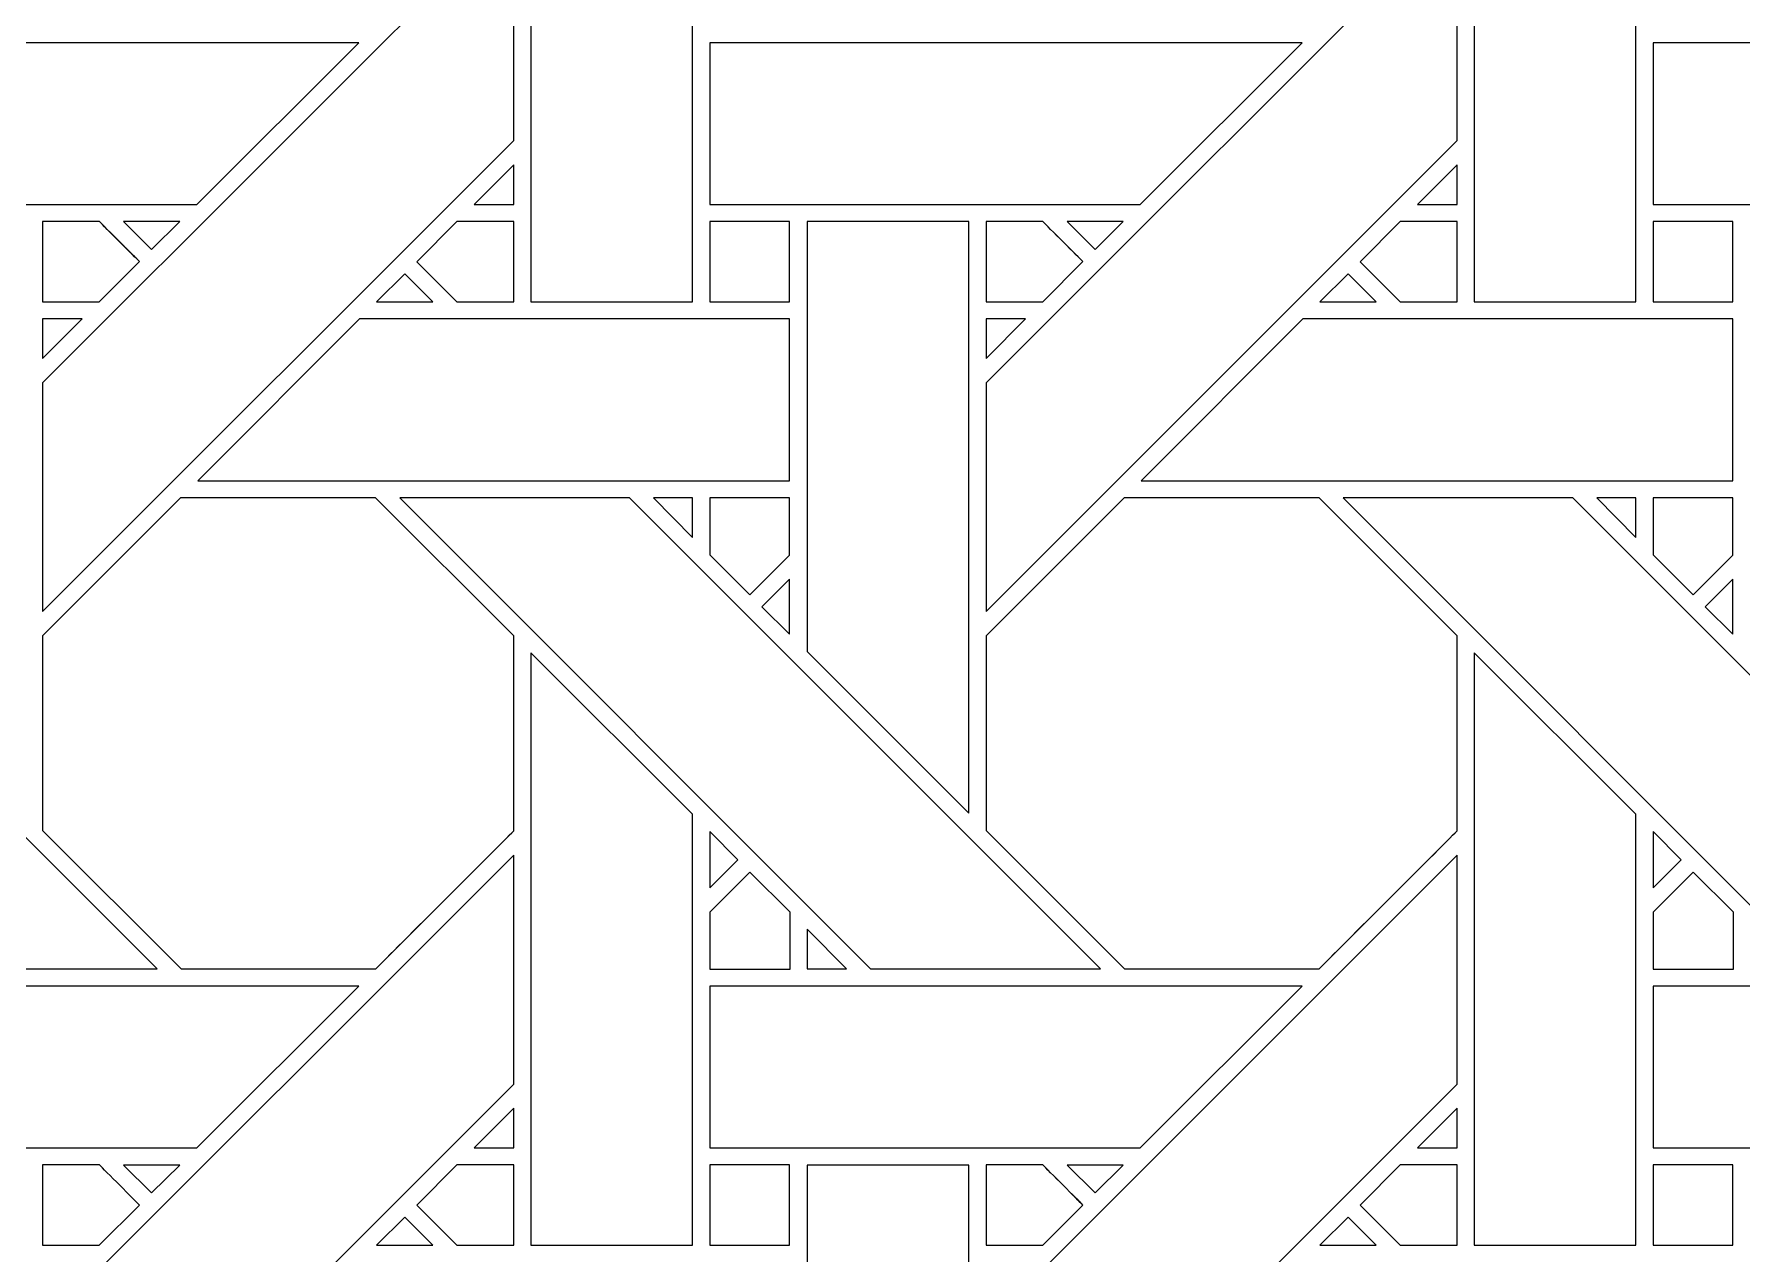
# Model space of a CAD drawing. Header units: inches. Extents: x 6.4 to 18.4, y 3.1 to 15.1.
# Drawn here: x 13.561 to 15.278, y 10.943 to 12.17 of the extents above; entities that cross this region are included whole.
import ezdxf

# ---------------------------------------------------------------- set-up
doc = ezdxf.new("R2010")
doc.units = ezdxf.units.IN
doc.header["$MEASUREMENT"] = 0
doc.layers.add('Design', color=7, linetype='Continuous', lineweight=0)

msp = doc.modelspace()

# ---------------------------------------------------------------- linework, layer by layer
at = {"layer": 'Design'}
for points, knots in [([(12.3829, 15.0948), (9.0691, 15.0948), (6.3829, 12.4085), (6.3829, 9.0948), (6.3829, 5.7811), (9.0691, 3.0948), (12.3829, 3.0948), (15.6966, 3.0948), (18.3829, 5.7811), (18.3829, 9.0948), (18.3829, 12.4085), (15.6966, 15.0948), (12.3829, 15.0948)], [0, 0, 0, 0, 1, 1, 1, 2, 2, 2, 3, 3, 3, 4, 4, 4, 4]), ([(12.3829, 14.3629), (9.4733, 14.3629), (7.1147, 12.0043), (7.1147, 9.0948), (7.1147, 6.1852), (9.4733, 3.8266), (12.3829, 3.8266), (15.2924, 3.8266), (17.651, 6.1852), (17.651, 9.0948), (17.651, 12.0043), (15.2924, 14.3629), (12.3829, 14.3629)], [0, 0, 0, 0, 1, 1, 1, 2, 2, 2, 3, 3, 3, 4, 4, 4, 4]), ([(14.0599, 11.9006), (14.0599, 11.9006), (14.0599, 12.4964), (14.0599, 12.4964), (14.0599, 12.4964), (14.2227, 12.3343), (14.2227, 12.3343), (14.2227, 12.3343), (14.2227, 11.9006), (14.2227, 11.9006), (14.2227, 11.9006), (14.0599, 11.9006), (14.0599, 11.9006)], [0, 0, 0, 0, 1, 1, 1, 2, 2, 2, 3, 3, 3, 4, 4, 4, 4]), ([(15.0087, 11.9006), (15.0087, 11.9006), (15.0087, 12.4964), (15.0087, 12.4964), (15.0087, 12.4964), (15.1714, 12.3343), (15.1714, 12.3343), (15.1714, 12.3343), (15.1714, 11.9006), (15.1714, 11.9006), (15.1714, 11.9006), (15.0087, 11.9006), (15.0087, 11.9006)], [0, 0, 0, 0, 1, 1, 1, 2, 2, 2, 3, 3, 3, 4, 4, 4, 4]), ([(14.0428, 12.0628), (14.0428, 12.0628), (13.5691, 11.5892), (13.5691, 11.5892), (13.5691, 11.5892), (13.5691, 11.8193), (13.5691, 11.8193), (13.5691, 11.8193), (14.0428, 12.2929), (14.0428, 12.2929), (14.0428, 12.2929), (14.0428, 12.0628), (14.0428, 12.0628)], [0, 0, 0, 0, 1, 1, 1, 2, 2, 2, 3, 3, 3, 4, 4, 4, 4]), ([(14.9915, 12.0628), (14.9915, 12.0628), (14.5179, 11.5892), (14.5179, 11.5892), (14.5179, 11.5892), (14.5179, 11.8193), (14.5179, 11.8193), (14.5179, 11.8193), (14.9915, 12.2929), (14.9915, 12.2929), (14.9915, 12.2929), (14.9915, 12.0628), (14.9915, 12.0628)], [0, 0, 0, 0, 1, 1, 1, 2, 2, 2, 3, 3, 3, 4, 4, 4, 4]), ([(13.887, 12.1613), (13.887, 12.1613), (13.7242, 11.9986), (13.7242, 11.9986), (13.7242, 11.9986), (13.2913, 11.9986), (13.2913, 11.9986), (13.2913, 11.9986), (13.2913, 12.1613), (13.2913, 12.1613), (13.2913, 12.1613), (13.887, 12.1613), (13.887, 12.1613)], [0, 0, 0, 0, 1, 1, 1, 2, 2, 2, 3, 3, 3, 4, 4, 4, 4]), ([(14.8357, 12.1613), (14.8357, 12.1613), (14.673, 11.9986), (14.673, 11.9986), (14.673, 11.9986), (14.24, 11.9986), (14.24, 11.9986), (14.24, 11.9986), (14.24, 12.1613), (14.24, 12.1613), (14.24, 12.1613), (14.8357, 12.1613), (14.8357, 12.1613)], [0, 0, 0, 0, 1, 1, 1, 2, 2, 2, 3, 3, 3, 4, 4, 4, 4]), ([(15.6217, 11.9986), (15.6217, 11.9986), (15.1887, 11.9986), (15.1887, 11.9986), (15.1887, 11.9986), (15.1887, 12.1613), (15.1887, 12.1613), (15.1887, 12.1613), (15.7844, 12.1613), (15.7844, 12.1613), (15.7844, 12.1613), (15.6217, 11.9986), (15.6217, 11.9986)], [0, 0, 0, 0, 1, 1, 1, 2, 2, 2, 3, 3, 3, 4, 4, 4, 4]), ([(14.003, 11.9987), (14.003, 11.9987), (14.0428, 12.0384), (14.0428, 12.0384), (14.0428, 12.0384), (14.0428, 11.9987), (14.0428, 11.9987), (14.0428, 11.9987), (14.003, 11.9987), (14.003, 11.9987)], [0, 0, 0, 0, 1, 1, 1, 2, 2, 2, 3, 3, 3, 3]), ([(14.9517, 11.9987), (14.9517, 11.9987), (14.9915, 12.0384), (14.9915, 12.0384), (14.9915, 12.0384), (14.9915, 11.9987), (14.9915, 11.9987), (14.9915, 11.9987), (14.9517, 11.9987), (14.9517, 11.9987)], [0, 0, 0, 0, 1, 1, 1, 2, 2, 2, 3, 3, 3, 3]), ([(13.6262, 11.9814), (13.6313, 11.9763), (13.6621, 11.9455), (13.6665, 11.9411), (13.6665, 11.9411), (13.6261, 11.9006), (13.6261, 11.9006), (13.6261, 11.9006), (13.5691, 11.9006), (13.5691, 11.9006), (13.5691, 11.9006), (13.5691, 11.9814), (13.5691, 11.9814), (13.5691, 11.9814), (13.6262, 11.9814), (13.6262, 11.9814)], [0, 0, 0, 0, 1, 1, 1, 2, 2, 2, 3, 3, 3, 4, 4, 4, 5, 5, 5, 5]), ([(13.6665, 11.9411), (13.6665, 11.9411), (13.6261, 11.9006), (13.6261, 11.9006), (13.6261, 11.9006), (13.5691, 11.9006), (13.5691, 11.9006), (13.5691, 11.9006), (13.5691, 11.9814), (13.5691, 11.9814), (13.5691, 11.9814), (13.6262, 11.9814), (13.6262, 11.9814), (13.6315, 11.9761), (13.6623, 11.9452), (13.6665, 11.9411)], [0, 0, 0, 0, 1, 1, 1, 2, 2, 2, 3, 3, 3, 4, 4, 4, 5, 5, 5, 5]), ([(13.6505, 11.9814), (13.6505, 11.9814), (13.707, 11.9814), (13.707, 11.9814), (13.707, 11.9814), (13.6787, 11.9532), (13.6787, 11.9532), (13.6787, 11.9532), (13.6505, 11.9814), (13.6505, 11.9814)], [0, 0, 0, 0, 1, 1, 1, 2, 2, 2, 3, 3, 3, 3]), ([(13.9857, 11.9006), (13.9857, 11.9006), (13.9453, 11.941), (13.9453, 11.941), (13.9453, 11.941), (13.9858, 11.9814), (13.9858, 11.9814), (13.9858, 11.9814), (14.0428, 11.9814), (14.0428, 11.9814), (14.0428, 11.9814), (14.0428, 11.9006), (14.0428, 11.9006), (14.0428, 11.9006), (13.9857, 11.9006), (13.9857, 11.9006)], [0, 0, 0, 0, 1, 1, 1, 2, 2, 2, 3, 3, 3, 4, 4, 4, 5, 5, 5, 5]), ([(14.0428, 11.9006), (14.0428, 11.9006), (13.9857, 11.9006), (13.9857, 11.9006), (13.9857, 11.9006), (13.9453, 11.941), (13.9453, 11.941), (13.9453, 11.941), (13.9858, 11.9814), (13.9858, 11.9814), (13.9858, 11.9814), (14.0428, 11.9814), (14.0428, 11.9814), (14.0428, 11.9814), (14.0428, 11.9006), (14.0428, 11.9006)], [0, 0, 0, 0, 1, 1, 1, 2, 2, 2, 3, 3, 3, 4, 4, 4, 5, 5, 5, 5]), ([(14.3203, 11.9006), (14.3203, 11.9006), (14.24, 11.9006), (14.24, 11.9006), (14.24, 11.9006), (14.24, 11.9814), (14.24, 11.9814), (14.24, 11.9814), (14.3203, 11.9814), (14.3203, 11.9814), (14.3203, 11.9814), (14.3203, 11.9006), (14.3203, 11.9006)], [0, 0, 0, 0, 1, 1, 1, 2, 2, 2, 3, 3, 3, 4, 4, 4, 4]), ([(14.24, 11.9006), (14.24, 11.9006), (14.24, 11.9814), (14.24, 11.9814), (14.24, 11.9814), (14.3203, 11.9814), (14.3203, 11.9814), (14.3203, 11.9814), (14.3203, 11.9006), (14.3203, 11.9006), (14.3203, 11.9006), (14.24, 11.9006), (14.24, 11.9006)], [0, 0, 0, 0, 1, 1, 1, 2, 2, 2, 3, 3, 3, 4, 4, 4, 4]), ([(14.3378, 11.5492), (14.3378, 11.5492), (14.3378, 11.9814), (14.3378, 11.9814), (14.3378, 11.9814), (14.5007, 11.9814), (14.5007, 11.9814), (14.5007, 11.9814), (14.5007, 11.3863), (14.5007, 11.3863), (14.5007, 11.3863), (14.3378, 11.5492), (14.3378, 11.5492)], [0, 0, 0, 0, 1, 1, 1, 2, 2, 2, 3, 3, 3, 4, 4, 4, 4]), ([(14.5179, 11.9006), (14.5179, 11.9006), (14.5179, 11.9814), (14.5179, 11.9814), (14.5179, 11.9814), (14.5749, 11.9814), (14.5749, 11.9814), (14.5801, 11.9763), (14.6108, 11.9455), (14.6153, 11.9411), (14.6153, 11.9411), (14.5748, 11.9006), (14.5748, 11.9006), (14.5748, 11.9006), (14.5179, 11.9006), (14.5179, 11.9006)], [0, 0, 0, 0, 1, 1, 1, 2, 2, 2, 3, 3, 3, 4, 4, 4, 5, 5, 5, 5]), ([(14.6153, 11.9411), (14.6153, 11.9411), (14.5748, 11.9006), (14.5748, 11.9006), (14.5748, 11.9006), (14.5179, 11.9006), (14.5179, 11.9006), (14.5179, 11.9006), (14.5179, 11.9814), (14.5179, 11.9814), (14.5179, 11.9814), (14.5749, 11.9814), (14.5749, 11.9814), (14.5802, 11.9762), (14.611, 11.9453), (14.6153, 11.9411)], [0, 0, 0, 0, 1, 1, 1, 2, 2, 2, 3, 3, 3, 4, 4, 4, 5, 5, 5, 5]), ([(14.5993, 11.9814), (14.5993, 11.9814), (14.6558, 11.9814), (14.6558, 11.9814), (14.6558, 11.9814), (14.6275, 11.9532), (14.6275, 11.9532), (14.6275, 11.9532), (14.5993, 11.9814), (14.5993, 11.9814)], [0, 0, 0, 0, 1, 1, 1, 2, 2, 2, 3, 3, 3, 3]), ([(14.9344, 11.9006), (14.9344, 11.9006), (14.8941, 11.941), (14.8941, 11.941), (14.8941, 11.941), (14.9345, 11.9814), (14.9345, 11.9814), (14.9345, 11.9814), (14.9915, 11.9814), (14.9915, 11.9814), (14.9915, 11.9814), (14.9915, 11.9006), (14.9915, 11.9006), (14.9915, 11.9006), (14.9344, 11.9006), (14.9344, 11.9006)], [0, 0, 0, 0, 1, 1, 1, 2, 2, 2, 3, 3, 3, 4, 4, 4, 5, 5, 5, 5]), ([(14.9915, 11.9006), (14.9915, 11.9006), (14.9344, 11.9006), (14.9344, 11.9006), (14.9344, 11.9006), (14.8941, 11.941), (14.8941, 11.941), (14.8941, 11.941), (14.9345, 11.9814), (14.9345, 11.9814), (14.9345, 11.9814), (14.9915, 11.9814), (14.9915, 11.9814), (14.9915, 11.9814), (14.9915, 11.9006), (14.9915, 11.9006)], [0, 0, 0, 0, 1, 1, 1, 2, 2, 2, 3, 3, 3, 4, 4, 4, 5, 5, 5, 5]), ([(15.269, 11.9006), (15.269, 11.9006), (15.1887, 11.9006), (15.1887, 11.9006), (15.1887, 11.9006), (15.1887, 11.9814), (15.1887, 11.9814), (15.1887, 11.9814), (15.269, 11.9814), (15.269, 11.9814), (15.269, 11.9814), (15.269, 11.9006), (15.269, 11.9006)], [0, 0, 0, 0, 1, 1, 1, 2, 2, 2, 3, 3, 3, 4, 4, 4, 4]), ([(15.269, 11.9006), (15.269, 11.9006), (15.1887, 11.9006), (15.1887, 11.9006), (15.1887, 11.9006), (15.1887, 11.9814), (15.1887, 11.9814), (15.1887, 11.9814), (15.269, 11.9814), (15.269, 11.9814), (15.269, 11.9814), (15.269, 11.9006), (15.269, 11.9006)], [0, 0, 0, 0, 1, 1, 1, 2, 2, 2, 3, 3, 3, 4, 4, 4, 4]), ([(13.905, 11.9006), (13.905, 11.9006), (13.9332, 11.9289), (13.9332, 11.9289), (13.9332, 11.9289), (13.9614, 11.9006), (13.9614, 11.9006), (13.9614, 11.9006), (13.905, 11.9006), (13.905, 11.9006)], [0, 0, 0, 0, 1, 1, 1, 2, 2, 2, 3, 3, 3, 3]), ([(14.8537, 11.9006), (14.8537, 11.9006), (14.8819, 11.9289), (14.8819, 11.9289), (14.8819, 11.9289), (14.9102, 11.9006), (14.9102, 11.9006), (14.9102, 11.9006), (14.8537, 11.9006), (14.8537, 11.9006)], [0, 0, 0, 0, 1, 1, 1, 2, 2, 2, 3, 3, 3, 3]), ([(13.609, 11.8835), (13.609, 11.8835), (13.5691, 11.8436), (13.5691, 11.8436), (13.5691, 11.8436), (13.5691, 11.8835), (13.5691, 11.8835), (13.5691, 11.8835), (13.609, 11.8835), (13.609, 11.8835)], [0, 0, 0, 0, 1, 1, 1, 2, 2, 2, 3, 3, 3, 3]), ([(14.3203, 11.8835), (14.3203, 11.8835), (14.3203, 11.7207), (14.3203, 11.7207), (14.3203, 11.7207), (13.725, 11.7207), (13.725, 11.7207), (13.725, 11.7207), (13.8878, 11.8835), (13.8878, 11.8835), (13.8878, 11.8835), (14.3203, 11.8835), (14.3203, 11.8835)], [0, 0, 0, 0, 1, 1, 1, 2, 2, 2, 3, 3, 3, 4, 4, 4, 4]), ([(14.5577, 11.8835), (14.5577, 11.8835), (14.5179, 11.8436), (14.5179, 11.8436), (14.5179, 11.8436), (14.5179, 11.8835), (14.5179, 11.8835), (14.5179, 11.8835), (14.5577, 11.8835), (14.5577, 11.8835)], [0, 0, 0, 0, 1, 1, 1, 2, 2, 2, 3, 3, 3, 3]), ([(15.269, 11.8835), (15.269, 11.8835), (15.269, 11.7207), (15.269, 11.7207), (15.269, 11.7207), (14.6737, 11.7207), (14.6737, 11.7207), (14.6737, 11.7207), (14.8365, 11.8835), (14.8365, 11.8835), (14.8365, 11.8835), (15.269, 11.8835), (15.269, 11.8835)], [0, 0, 0, 0, 1, 1, 1, 2, 2, 2, 3, 3, 3, 4, 4, 4, 4]), ([(13.6841, 11.2299), (13.6841, 11.2299), (13.4531, 11.2299), (13.4531, 11.2299), (13.4531, 11.2299), (12.9795, 11.7035), (12.9795, 11.7035), (12.9795, 11.7035), (13.2105, 11.7035), (13.2105, 11.7035), (13.2105, 11.7035), (13.6841, 11.2299), (13.6841, 11.2299)], [0, 0, 0, 0, 1, 1, 1, 2, 2, 2, 3, 3, 3, 4, 4, 4, 4]), ([(13.7078, 11.7035), (13.7078, 11.7035), (13.904, 11.7035), (13.904, 11.7035), (13.904, 11.7035), (14.0428, 11.5648), (14.0428, 11.5648), (14.0428, 11.5648), (14.0428, 11.3686), (14.0428, 11.3686), (14.025, 11.3507), (13.9131, 11.2389), (13.9041, 11.2299), (13.9041, 11.2299), (13.7084, 11.2299), (13.7084, 11.2299), (13.7084, 11.2299), (13.5691, 11.3691), (13.5691, 11.3691), (13.5691, 11.3691), (13.5691, 11.5648), (13.5691, 11.5648), (13.5691, 11.5648), (13.7078, 11.7035), (13.7078, 11.7035)], [0, 0, 0, 0, 1, 1, 1, 2, 2, 2, 3, 3, 3, 4, 4, 4, 5, 5, 5, 6, 6, 6, 7, 7, 7, 8, 8, 8, 8]), ([(14.0428, 11.5648), (14.0428, 11.5648), (14.0428, 11.3686), (14.0428, 11.3686), (14.0244, 11.3501), (13.9126, 11.2384), (13.9041, 11.2299), (13.9041, 11.2299), (13.7084, 11.2299), (13.7084, 11.2299), (13.7084, 11.2299), (13.5691, 11.3691), (13.5691, 11.3691), (13.5691, 11.3691), (13.5691, 11.5648), (13.5691, 11.5648), (13.5691, 11.5648), (13.7078, 11.7035), (13.7078, 11.7035), (13.7078, 11.7035), (13.904, 11.7035), (13.904, 11.7035), (13.904, 11.7035), (14.0428, 11.5648), (14.0428, 11.5648)], [0, 0, 0, 0, 1, 1, 1, 2, 2, 2, 3, 3, 3, 4, 4, 4, 5, 5, 5, 6, 6, 6, 7, 7, 7, 8, 8, 8, 8]), ([(14.6329, 11.2299), (14.6329, 11.2299), (14.4018, 11.2299), (14.4018, 11.2299), (14.4018, 11.2299), (13.9283, 11.7035), (13.9283, 11.7035), (13.9283, 11.7035), (14.1592, 11.7035), (14.1592, 11.7035), (14.1592, 11.7035), (14.6329, 11.2299), (14.6329, 11.2299)], [0, 0, 0, 0, 1, 1, 1, 2, 2, 2, 3, 3, 3, 4, 4, 4, 4]), ([(14.1833, 11.7035), (14.1833, 11.7035), (14.2228, 11.7035), (14.2228, 11.7035), (14.2228, 11.7035), (14.2228, 11.6637), (14.2228, 11.6637), (14.2228, 11.6637), (14.1833, 11.7035), (14.1833, 11.7035)], [0, 0, 0, 0, 1, 1, 1, 2, 2, 2, 3, 3, 3, 3]), ([(14.3203, 11.7035), (14.3203, 11.7035), (14.3203, 11.6459), (14.3203, 11.6459), (14.3203, 11.6459), (14.2803, 11.606), (14.2803, 11.606), (14.2803, 11.606), (14.24, 11.6463), (14.24, 11.6463), (14.24, 11.6463), (14.24, 11.7035), (14.24, 11.7035), (14.24, 11.7035), (14.3203, 11.7035), (14.3203, 11.7035)], [0, 0, 0, 0, 1, 1, 1, 2, 2, 2, 3, 3, 3, 4, 4, 4, 5, 5, 5, 5]), ([(14.2803, 11.606), (14.2803, 11.606), (14.24, 11.6463), (14.24, 11.6463), (14.24, 11.6463), (14.24, 11.7035), (14.24, 11.7035), (14.24, 11.7035), (14.3203, 11.7035), (14.3203, 11.7035), (14.3203, 11.7035), (14.3203, 11.6459), (14.3203, 11.6459), (14.3203, 11.6459), (14.2803, 11.606), (14.2803, 11.606)], [0, 0, 0, 0, 1, 1, 1, 2, 2, 2, 3, 3, 3, 4, 4, 4, 5, 5, 5, 5]), ([(14.8528, 11.2299), (14.8528, 11.2299), (14.6571, 11.2299), (14.6571, 11.2299), (14.6571, 11.2299), (14.5179, 11.3691), (14.5179, 11.3691), (14.5179, 11.3691), (14.5179, 11.5648), (14.5179, 11.5648), (14.5179, 11.5648), (14.6566, 11.7035), (14.6566, 11.7035), (14.6566, 11.7035), (14.8528, 11.7035), (14.8528, 11.7035), (14.8528, 11.7035), (14.9915, 11.5648), (14.9915, 11.5648), (14.9915, 11.5648), (14.9915, 11.3686), (14.9915, 11.3686), (14.9737, 11.3507), (14.8618, 11.2389), (14.8528, 11.2299)], [0, 0, 0, 0, 1, 1, 1, 2, 2, 2, 3, 3, 3, 4, 4, 4, 5, 5, 5, 6, 6, 6, 7, 7, 7, 8, 8, 8, 8]), ([(14.9915, 11.3686), (14.9737, 11.3506), (14.8617, 11.2389), (14.8528, 11.2299), (14.8528, 11.2299), (14.6571, 11.2299), (14.6571, 11.2299), (14.6571, 11.2299), (14.5179, 11.3691), (14.5179, 11.3691), (14.5179, 11.3691), (14.5179, 11.5648), (14.5179, 11.5648), (14.5179, 11.5648), (14.6566, 11.7035), (14.6566, 11.7035), (14.6566, 11.7035), (14.8528, 11.7035), (14.8528, 11.7035), (14.8528, 11.7035), (14.9915, 11.5648), (14.9915, 11.5648), (14.9915, 11.5648), (14.9915, 11.3686), (14.9915, 11.3686)], [0, 0, 0, 0, 1, 1, 1, 2, 2, 2, 3, 3, 3, 4, 4, 4, 5, 5, 5, 6, 6, 6, 7, 7, 7, 8, 8, 8, 8]), ([(15.5816, 11.2299), (15.5816, 11.2299), (15.3505, 11.2299), (15.3505, 11.2299), (15.3505, 11.2299), (14.877, 11.7035), (14.877, 11.7035), (14.877, 11.7035), (15.1079, 11.7035), (15.1079, 11.7035), (15.1079, 11.7035), (15.5816, 11.2299), (15.5816, 11.2299)], [0, 0, 0, 0, 1, 1, 1, 2, 2, 2, 3, 3, 3, 4, 4, 4, 4]), ([(15.1321, 11.7035), (15.1321, 11.7035), (15.1715, 11.7035), (15.1715, 11.7035), (15.1715, 11.7035), (15.1715, 11.6637), (15.1715, 11.6637), (15.1715, 11.6637), (15.1321, 11.7035), (15.1321, 11.7035)], [0, 0, 0, 0, 1, 1, 1, 2, 2, 2, 3, 3, 3, 3]), ([(15.269, 11.7035), (15.269, 11.7035), (15.269, 11.6459), (15.269, 11.6459), (15.269, 11.6459), (15.2291, 11.606), (15.2291, 11.606), (15.2291, 11.606), (15.1887, 11.6463), (15.1887, 11.6463), (15.1887, 11.6463), (15.1887, 11.7035), (15.1887, 11.7035), (15.1887, 11.7035), (15.269, 11.7035), (15.269, 11.7035)], [0, 0, 0, 0, 1, 1, 1, 2, 2, 2, 3, 3, 3, 4, 4, 4, 5, 5, 5, 5]), ([(15.2291, 11.606), (15.2291, 11.606), (15.1887, 11.6463), (15.1887, 11.6463), (15.1887, 11.6463), (15.1887, 11.7035), (15.1887, 11.7035), (15.1887, 11.7035), (15.269, 11.7035), (15.269, 11.7035), (15.269, 11.7035), (15.269, 11.6459), (15.269, 11.6459), (15.269, 11.6459), (15.2291, 11.606), (15.2291, 11.606)], [0, 0, 0, 0, 1, 1, 1, 2, 2, 2, 3, 3, 3, 4, 4, 4, 5, 5, 5, 5]), ([(14.3203, 11.6217), (14.3203, 11.6217), (14.3203, 11.5665), (14.3203, 11.5665), (14.3203, 11.5665), (14.2925, 11.5939), (14.2925, 11.5939), (14.2925, 11.5939), (14.3203, 11.6217), (14.3203, 11.6217)], [0, 0, 0, 0, 1, 1, 1, 2, 2, 2, 3, 3, 3, 3]), ([(15.269, 11.6217), (15.269, 11.6217), (15.269, 11.5665), (15.269, 11.5665), (15.269, 11.5665), (15.2412, 11.5939), (15.2412, 11.5939), (15.2412, 11.5939), (15.269, 11.6217), (15.269, 11.6217)], [0, 0, 0, 0, 1, 1, 1, 2, 2, 2, 3, 3, 3, 3]), ([(14.0599, 10.9519), (14.0599, 10.9519), (14.0599, 11.5477), (14.0599, 11.5477), (14.0599, 11.5477), (14.2227, 11.3856), (14.2227, 11.3856), (14.2227, 11.3856), (14.2227, 10.9519), (14.2227, 10.9519), (14.2227, 10.9519), (14.0599, 10.9519), (14.0599, 10.9519)], [0, 0, 0, 0, 1, 1, 1, 2, 2, 2, 3, 3, 3, 4, 4, 4, 4]), ([(15.0087, 10.9519), (15.0087, 10.9519), (15.0087, 11.5477), (15.0087, 11.5477), (15.0087, 11.5477), (15.1714, 11.3856), (15.1714, 11.3856), (15.1714, 11.3856), (15.1714, 10.9519), (15.1714, 10.9519), (15.1714, 10.9519), (15.0087, 10.9519), (15.0087, 10.9519)], [0, 0, 0, 0, 1, 1, 1, 2, 2, 2, 3, 3, 3, 4, 4, 4, 4]), ([(14.24, 11.3113), (14.24, 11.3113), (14.24, 11.3681), (14.24, 11.3681), (14.24, 11.3681), (14.2682, 11.3395), (14.2682, 11.3395), (14.2682, 11.3395), (14.24, 11.3113), (14.24, 11.3113)], [0, 0, 0, 0, 1, 1, 1, 2, 2, 2, 3, 3, 3, 3]), ([(15.1887, 11.3113), (15.1887, 11.3113), (15.1887, 11.3681), (15.1887, 11.3681), (15.1887, 11.3681), (15.2169, 11.3395), (15.2169, 11.3395), (15.2169, 11.3395), (15.1887, 11.3113), (15.1887, 11.3113)], [0, 0, 0, 0, 1, 1, 1, 2, 2, 2, 3, 3, 3, 3]), ([(14.0428, 11.1141), (14.0428, 11.1141), (13.5691, 10.6404), (13.5691, 10.6404), (13.5691, 10.6404), (13.5691, 10.8705), (13.5691, 10.8705), (13.5691, 10.8705), (14.0428, 11.3441), (14.0428, 11.3441), (14.0428, 11.3441), (14.0428, 11.1141), (14.0428, 11.1141)], [0, 0, 0, 0, 1, 1, 1, 2, 2, 2, 3, 3, 3, 4, 4, 4, 4]), ([(14.9915, 11.1141), (14.9915, 11.1141), (14.5179, 10.6404), (14.5179, 10.6404), (14.5179, 10.6404), (14.5179, 10.8705), (14.5179, 10.8705), (14.5179, 10.8705), (14.9915, 11.3441), (14.9915, 11.3441), (14.9915, 11.3441), (14.9915, 11.1141), (14.9915, 11.1141)], [0, 0, 0, 0, 1, 1, 1, 2, 2, 2, 3, 3, 3, 4, 4, 4, 4]), ([(14.24, 11.2297), (14.24, 11.2297), (14.24, 11.2869), (14.24, 11.2869), (14.24, 11.2869), (14.2803, 11.3273), (14.2803, 11.3273), (14.2803, 11.3273), (14.3207, 11.287), (14.3207, 11.287), (14.3207, 11.287), (14.3207, 11.2297), (14.3207, 11.2297), (14.3207, 11.2297), (14.24, 11.2297), (14.24, 11.2297)], [0, 0, 0, 0, 1, 1, 1, 2, 2, 2, 3, 3, 3, 4, 4, 4, 5, 5, 5, 5]), ([(14.2803, 11.3273), (14.2803, 11.3273), (14.3207, 11.287), (14.3207, 11.287), (14.3207, 11.287), (14.3207, 11.2297), (14.3207, 11.2297), (14.3207, 11.2297), (14.24, 11.2297), (14.24, 11.2297), (14.24, 11.2297), (14.24, 11.2869), (14.24, 11.2869), (14.24, 11.2869), (14.2803, 11.3273), (14.2803, 11.3273)], [0, 0, 0, 0, 1, 1, 1, 2, 2, 2, 3, 3, 3, 4, 4, 4, 5, 5, 5, 5]), ([(15.1887, 11.2297), (15.1887, 11.2297), (15.1887, 11.2869), (15.1887, 11.2869), (15.1887, 11.2869), (15.2291, 11.3273), (15.2291, 11.3273), (15.2291, 11.3273), (15.2694, 11.287), (15.2694, 11.287), (15.2694, 11.287), (15.2694, 11.2297), (15.2694, 11.2297), (15.2694, 11.2297), (15.1887, 11.2297), (15.1887, 11.2297)], [0, 0, 0, 0, 1, 1, 1, 2, 2, 2, 3, 3, 3, 4, 4, 4, 5, 5, 5, 5]), ([(15.2291, 11.3273), (15.2291, 11.3273), (15.2694, 11.287), (15.2694, 11.287), (15.2694, 11.287), (15.2694, 11.2297), (15.2694, 11.2297), (15.2694, 11.2297), (15.1887, 11.2297), (15.1887, 11.2297), (15.1887, 11.2297), (15.1887, 11.2869), (15.1887, 11.2869), (15.1887, 11.2869), (15.2291, 11.3273), (15.2291, 11.3273)], [0, 0, 0, 0, 1, 1, 1, 2, 2, 2, 3, 3, 3, 4, 4, 4, 5, 5, 5, 5]), ([(14.3379, 11.2299), (14.3379, 11.2299), (14.3379, 11.2697), (14.3379, 11.2697), (14.3379, 11.2697), (14.3776, 11.2299), (14.3776, 11.2299), (14.3776, 11.2299), (14.3379, 11.2299), (14.3379, 11.2299)], [0, 0, 0, 0, 1, 1, 1, 2, 2, 2, 3, 3, 3, 3]), ([(13.887, 11.2126), (13.887, 11.2126), (13.7242, 11.0499), (13.7242, 11.0499), (13.7242, 11.0499), (13.2913, 11.0499), (13.2913, 11.0499), (13.2913, 11.0499), (13.2913, 11.2126), (13.2913, 11.2126), (13.2913, 11.2126), (13.887, 11.2126), (13.887, 11.2126)], [0, 0, 0, 0, 1, 1, 1, 2, 2, 2, 3, 3, 3, 4, 4, 4, 4]), ([(14.8357, 11.2126), (14.8357, 11.2126), (14.673, 11.0499), (14.673, 11.0499), (14.673, 11.0499), (14.24, 11.0499), (14.24, 11.0499), (14.24, 11.0499), (14.24, 11.2126), (14.24, 11.2126), (14.24, 11.2126), (14.8357, 11.2126), (14.8357, 11.2126)], [0, 0, 0, 0, 1, 1, 1, 2, 2, 2, 3, 3, 3, 4, 4, 4, 4]), ([(15.7844, 11.2126), (15.7844, 11.2126), (15.6217, 11.0499), (15.6217, 11.0499), (15.6217, 11.0499), (15.1887, 11.0499), (15.1887, 11.0499), (15.1887, 11.0499), (15.1887, 11.2126), (15.1887, 11.2126), (15.1887, 11.2126), (15.7844, 11.2126), (15.7844, 11.2126)], [0, 0, 0, 0, 1, 1, 1, 2, 2, 2, 3, 3, 3, 4, 4, 4, 4]), ([(14.003, 11.0499), (14.003, 11.0499), (14.0428, 11.0897), (14.0428, 11.0897), (14.0428, 11.0897), (14.0428, 11.0499), (14.0428, 11.0499), (14.0428, 11.0499), (14.003, 11.0499), (14.003, 11.0499)], [0, 0, 0, 0, 1, 1, 1, 2, 2, 2, 3, 3, 3, 3]), ([(14.9517, 11.0499), (14.9517, 11.0499), (14.9915, 11.0897), (14.9915, 11.0897), (14.9915, 11.0897), (14.9915, 11.0499), (14.9915, 11.0499), (14.9915, 11.0499), (14.9517, 11.0499), (14.9517, 11.0499)], [0, 0, 0, 0, 1, 1, 1, 2, 2, 2, 3, 3, 3, 3]), ([(13.6262, 11.0327), (13.6313, 11.0276), (13.6621, 10.9967), (13.6665, 10.9923), (13.6665, 10.9923), (13.6261, 10.9519), (13.6261, 10.9519), (13.6261, 10.9519), (13.5691, 10.9519), (13.5691, 10.9519), (13.5691, 10.9519), (13.5691, 11.0327), (13.5691, 11.0327), (13.5691, 11.0327), (13.6262, 11.0327), (13.6262, 11.0327)], [0, 0, 0, 0, 1, 1, 1, 2, 2, 2, 3, 3, 3, 4, 4, 4, 5, 5, 5, 5]), ([(13.6665, 10.9923), (13.6665, 10.9923), (13.6261, 10.9519), (13.6261, 10.9519), (13.6261, 10.9519), (13.5691, 10.9519), (13.5691, 10.9519), (13.5691, 10.9519), (13.5691, 11.0327), (13.5691, 11.0327), (13.5691, 11.0327), (13.6262, 11.0327), (13.6262, 11.0327), (13.6313, 11.0276), (13.6621, 10.9967), (13.6665, 10.9923)], [0, 0, 0, 0, 1, 1, 1, 2, 2, 2, 3, 3, 3, 4, 4, 4, 5, 5, 5, 5]), ([(13.6505, 11.0326), (13.6505, 11.0326), (13.707, 11.0326), (13.707, 11.0326), (13.707, 11.0326), (13.6787, 11.0045), (13.6787, 11.0045), (13.6787, 11.0045), (13.6505, 11.0326), (13.6505, 11.0326)], [0, 0, 0, 0, 1, 1, 1, 2, 2, 2, 3, 3, 3, 3]), ([(13.9857, 10.9519), (13.9857, 10.9519), (13.9453, 10.9923), (13.9453, 10.9923), (13.9453, 10.9923), (13.9858, 11.0327), (13.9858, 11.0327), (13.9858, 11.0327), (14.0428, 11.0327), (14.0428, 11.0327), (14.0428, 11.0327), (14.0428, 10.9519), (14.0428, 10.9519), (14.0428, 10.9519), (13.9857, 10.9519), (13.9857, 10.9519)], [0, 0, 0, 0, 1, 1, 1, 2, 2, 2, 3, 3, 3, 4, 4, 4, 5, 5, 5, 5]), ([(14.0428, 10.9519), (14.0428, 10.9519), (13.9857, 10.9519), (13.9857, 10.9519), (13.9857, 10.9519), (13.9453, 10.9923), (13.9453, 10.9923), (13.9453, 10.9923), (13.9858, 11.0327), (13.9858, 11.0327), (13.9858, 11.0327), (14.0428, 11.0327), (14.0428, 11.0327), (14.0428, 11.0327), (14.0428, 10.9519), (14.0428, 10.9519)], [0, 0, 0, 0, 1, 1, 1, 2, 2, 2, 3, 3, 3, 4, 4, 4, 5, 5, 5, 5]), ([(14.3203, 10.9519), (14.3203, 10.9519), (14.24, 10.9519), (14.24, 10.9519), (14.24, 10.9519), (14.24, 11.0327), (14.24, 11.0327), (14.24, 11.0327), (14.3203, 11.0327), (14.3203, 11.0327), (14.3203, 11.0327), (14.3203, 10.9519), (14.3203, 10.9519)], [0, 0, 0, 0, 1, 1, 1, 2, 2, 2, 3, 3, 3, 4, 4, 4, 4]), ([(14.24, 10.9519), (14.24, 10.9519), (14.24, 11.0327), (14.24, 11.0327), (14.24, 11.0327), (14.3203, 11.0327), (14.3203, 11.0327), (14.3203, 11.0327), (14.3203, 10.9519), (14.3203, 10.9519), (14.3203, 10.9519), (14.24, 10.9519), (14.24, 10.9519)], [0, 0, 0, 0, 1, 1, 1, 2, 2, 2, 3, 3, 3, 4, 4, 4, 4]), ([(14.5007, 10.4375), (14.5007, 10.4375), (14.3378, 10.6004), (14.3378, 10.6004), (14.3378, 10.6004), (14.3378, 11.0326), (14.3378, 11.0326), (14.3378, 11.0326), (14.5007, 11.0326), (14.5007, 11.0326), (14.5007, 11.0326), (14.5007, 10.4375), (14.5007, 10.4375)], [0, 0, 0, 0, 1, 1, 1, 2, 2, 2, 3, 3, 3, 4, 4, 4, 4]), ([(14.5179, 10.9519), (14.5179, 10.9519), (14.5179, 11.0327), (14.5179, 11.0327), (14.5179, 11.0327), (14.5749, 11.0327), (14.5749, 11.0327), (14.5801, 11.0276), (14.6108, 10.9967), (14.6153, 10.9923), (14.6153, 10.9923), (14.5748, 10.9519), (14.5748, 10.9519), (14.5748, 10.9519), (14.5179, 10.9519), (14.5179, 10.9519)], [0, 0, 0, 0, 1, 1, 1, 2, 2, 2, 3, 3, 3, 4, 4, 4, 5, 5, 5, 5]), ([(14.5179, 10.9519), (14.5179, 10.9519), (14.5179, 11.0327), (14.5179, 11.0327), (14.5179, 11.0327), (14.5749, 11.0327), (14.5749, 11.0327), (14.58, 11.0277), (14.6107, 10.9969), (14.6153, 10.9923), (14.6153, 10.9923), (14.5748, 10.9519), (14.5748, 10.9519), (14.5748, 10.9519), (14.5179, 10.9519), (14.5179, 10.9519)], [0, 0, 0, 0, 1, 1, 1, 2, 2, 2, 3, 3, 3, 4, 4, 4, 5, 5, 5, 5]), ([(14.5993, 11.0326), (14.5993, 11.0326), (14.6557, 11.0326), (14.6557, 11.0326), (14.6557, 11.0326), (14.6275, 11.0045), (14.6275, 11.0045), (14.6275, 11.0045), (14.5993, 11.0326), (14.5993, 11.0326)], [0, 0, 0, 0, 1, 1, 1, 2, 2, 2, 3, 3, 3, 3]), ([(14.9344, 10.9519), (14.9344, 10.9519), (14.8941, 10.9923), (14.8941, 10.9923), (14.8941, 10.9923), (14.9345, 11.0327), (14.9345, 11.0327), (14.9345, 11.0327), (14.9915, 11.0327), (14.9915, 11.0327), (14.9915, 11.0327), (14.9915, 10.9519), (14.9915, 10.9519), (14.9915, 10.9519), (14.9344, 10.9519), (14.9344, 10.9519)], [0, 0, 0, 0, 1, 1, 1, 2, 2, 2, 3, 3, 3, 4, 4, 4, 5, 5, 5, 5]), ([(14.9915, 10.9519), (14.9915, 10.9519), (14.9344, 10.9519), (14.9344, 10.9519), (14.9344, 10.9519), (14.8941, 10.9923), (14.8941, 10.9923), (14.8941, 10.9923), (14.9345, 11.0327), (14.9345, 11.0327), (14.9345, 11.0327), (14.9915, 11.0327), (14.9915, 11.0327), (14.9915, 11.0327), (14.9915, 10.9519), (14.9915, 10.9519)], [0, 0, 0, 0, 1, 1, 1, 2, 2, 2, 3, 3, 3, 4, 4, 4, 5, 5, 5, 5]), ([(15.269, 10.9519), (15.269, 10.9519), (15.1887, 10.9519), (15.1887, 10.9519), (15.1887, 10.9519), (15.1887, 11.0327), (15.1887, 11.0327), (15.1887, 11.0327), (15.269, 11.0327), (15.269, 11.0327), (15.269, 11.0327), (15.269, 10.9519), (15.269, 10.9519)], [0, 0, 0, 0, 1, 1, 1, 2, 2, 2, 3, 3, 3, 4, 4, 4, 4]), ([(15.1887, 10.9519), (15.1887, 10.9519), (15.1887, 11.0327), (15.1887, 11.0327), (15.1887, 11.0327), (15.269, 11.0327), (15.269, 11.0327), (15.269, 11.0327), (15.269, 10.9519), (15.269, 10.9519), (15.269, 10.9519), (15.1887, 10.9519), (15.1887, 10.9519)], [0, 0, 0, 0, 1, 1, 1, 2, 2, 2, 3, 3, 3, 4, 4, 4, 4]), ([(13.905, 10.9519), (13.905, 10.9519), (13.9332, 10.9801), (13.9332, 10.9801), (13.9332, 10.9801), (13.9615, 10.9519), (13.9615, 10.9519), (13.9615, 10.9519), (13.905, 10.9519), (13.905, 10.9519)], [0, 0, 0, 0, 1, 1, 1, 2, 2, 2, 3, 3, 3, 3]), ([(14.8537, 10.9519), (14.8537, 10.9519), (14.8819, 10.9801), (14.8819, 10.9801), (14.8819, 10.9801), (14.9102, 10.9519), (14.9102, 10.9519), (14.9102, 10.9519), (14.8537, 10.9519), (14.8537, 10.9519)], [0, 0, 0, 0, 1, 1, 1, 2, 2, 2, 3, 3, 3, 3])]:
    msp.add_open_spline(points, degree=3, knots=knots, dxfattribs=at)

doc.saveas('drawing.dxf')
